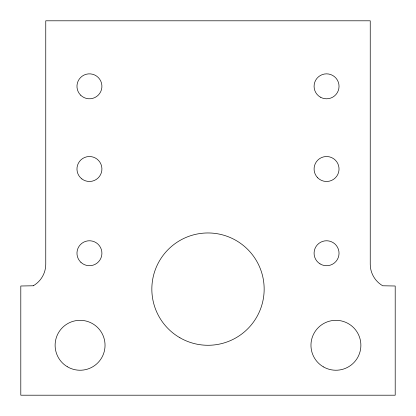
<?xml version="1.0" encoding="UTF-8"?>
<svg xmlns="http://www.w3.org/2000/svg" width="416" height="416" viewBox="0 0 416 416"><rect width="100%" height="100%" fill="white"/><g stroke="black" fill="none" stroke-linecap="round" stroke-linejoin="round"><path stroke-width="0.62" d="M33.28 285.776L20.8 286L20.8 395.2L395.2 395.2L395.2 286L382.72 285.776A24.96 24.96 0 0 1 370.24 264.16L370.24 20.8L45.76 20.8L45.76 264.16A24.96 24.96 0 0 1 33.28 285.776M320.32 97.126A12.48 12.48 0 0 0 339.04 86.32A12.48 12.48 0 0 0 320.32 75.514A12.48 12.48 0 0 0 320.32 97.126M317.736 177.824A12.48 12.48 0 0 0 338.614 172.229A12.48 12.48 0 0 0 323.331 156.946A12.48 12.48 0 0 0 317.736 177.824M320.013 263.864A12.48 12.48 0 0 0 339.035 253.599A12.48 12.48 0 0 0 320.632 242.258A12.48 12.48 0 0 0 320.013 263.864M80.943 262.376A12.48 12.48 0 0 0 101.603 256.032A12.48 12.48 0 0 0 85.774 241.311A12.48 12.48 0 0 0 80.943 262.376M81.89 178.937A12.48 12.48 0 0 0 101.821 170.57A12.48 12.48 0 0 0 84.609 157.492A12.48 12.48 0 0 0 81.89 178.937M67.33 366.74A24.96 24.96 0 0 0 105.04 345.592A24.96 24.96 0 0 0 67.87 323.508A24.96 24.96 0 0 0 67.33 366.74M323.44 366.896A24.96 24.96 0 0 0 360.88 345.28A24.96 24.96 0 0 0 323.44 323.664A24.96 24.96 0 0 0 323.44 366.896M80.616 95.144A12.48 12.48 0 0 0 101.494 89.549A12.48 12.48 0 0 0 86.211 74.266A12.48 12.48 0 0 0 80.616 95.144M179.92 337.756A56.16 56.16 0 0 0 264.16 289.12A56.16 56.16 0 0 0 179.92 240.484A56.16 56.16 0 0 0 179.92 337.756"/></g></svg>
